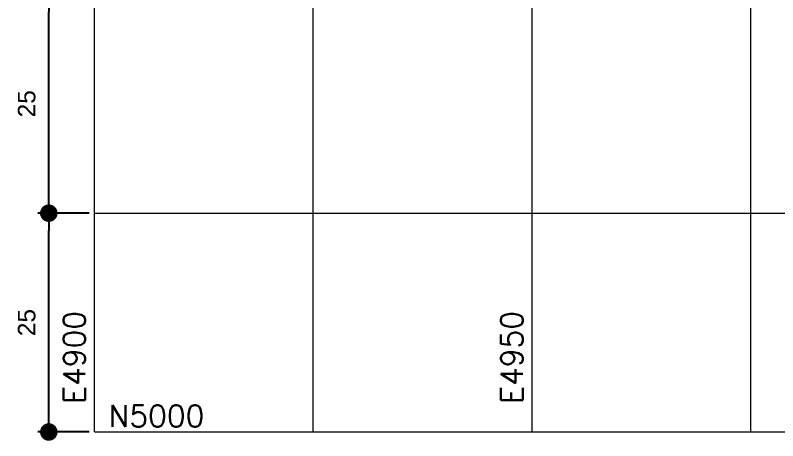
# Model space of a CAD drawing. Header units: metres. Extents: x 750 to 3116, y -341 to 1465.
# Drawn here: x 1484.5 to 1571.6, y -85.1 to -36.5 of the extents above; entities that cross this region are included whole.
import ezdxf

# ---------------------------------------------------------------- set-up
doc = ezdxf.new("R2010")
doc.units = ezdxf.units.M
doc.layers.add('grid', color=252, linetype='Continuous', lineweight=5)
doc.layers.add('S-DIM', color=30, linetype='Continuous', lineweight=13)
doc.layers.add('Text', color=7, linetype='Continuous')
doc.styles.add('simp', font='simplex.shx', dxfattribs={"width": 0.85, "height": 1})
doc.styles.get("Standard").update_dxf_attribs({"font": 'arial.ttf'})
doc.dimstyles.new('ISO-25', dxfattribs={"dimtxt": 2, "dimasz": 2, "dimexe": 1.25, "dimexo": 0.625, "dimgap": 1.5, "dimtad": 1, "dimtxsty": 'Standard', "dimblk": 'DOT', "dimcen": 1.5, "dimadec": 0, "dimazin": 0, "dimtfac": 1, "dimtmove": 0, "dimatfit": 3, "dimfxl": 0, "dimarcsym": 0})

# ---------------------------------------------------------------- blocks, each defined once
blk = doc.blocks.new('_Dot')
at = {"color": 0, "linetype": 'ByBlock', "lineweight": -2}
blk.add_line((-0.5, 0), (-1, 0), dxfattribs=at)
at = {"color": 0, "linetype": 'ByBlock', "const_width": 0.5}
blk.add_lwpolyline([(-0.25, 0, 1), (0.25, 0, 1)], format="xyb", close=True, dxfattribs=at)
blk = doc.blocks.new('*D152')
at = {"layer": 'Defpoints', "color": 0, "transparency": 16777216}
for p in [(1488.294, -59.133), (1493.528, -59.133), (1493.528, -84.133)]:
    blk.add_point(p, dxfattribs=at)
at = {"layer": 'S-DIM', "color": 0, "lineweight": -2, "transparency": 16777216}
for p, q in [((1492.903, -59.133), (1487.044, -59.133)), ((1488.294, -82.133), (1488.294, -61.133)), ((1492.903, -84.133), (1487.044, -84.133))]:
    blk.add_line(p, q, dxfattribs=at)
at = {"layer": 'S-DIM', "color": 0, "lineweight": -2, "transparency": 16777216, "xscale": 2, "yscale": 2, "zscale": 2}
for p, rotation in [((1488.294, -59.133), 90), ((1488.294, -84.133), 270)]:
    blk.add_blockref('_Dot', p, dxfattribs=dict(at, rotation=rotation))
at = {"layer": 'S-DIM', "color": 0, "transparency": 16777216, "insert": (1485.773, -71.633), "char_height": 2, "attachment_point": 5, "rotation": 90}
blk.add_mtext('25', dxfattribs=at)
blk = doc.blocks.new('*D153')
at = {"layer": 'Defpoints', "color": 0, "transparency": 16777216}
for p in [(1488.294, -34.133), (1493.528, -34.133), (1493.528, -59.133)]:
    blk.add_point(p, dxfattribs=at)
at = {"layer": 'S-DIM', "color": 0, "lineweight": -2, "transparency": 16777216}
for p, q in [((1492.903, -34.133), (1487.044, -34.133)), ((1488.294, -57.133), (1488.294, -36.133)), ((1492.903, -59.133), (1487.044, -59.133))]:
    blk.add_line(p, q, dxfattribs=at)
at = {"layer": 'S-DIM', "color": 0, "lineweight": -2, "transparency": 16777216, "xscale": 2, "yscale": 2, "zscale": 2}
for p, rotation in [((1488.294, -34.133), 90), ((1488.294, -59.133), 270)]:
    blk.add_blockref('_Dot', p, dxfattribs=dict(at, rotation=rotation))
at = {"layer": 'S-DIM', "color": 0, "transparency": 16777216, "insert": (1485.773, -46.633), "char_height": 2, "attachment_point": 5, "rotation": 90}
blk.add_mtext('25', dxfattribs=at)

msp = doc.modelspace()

# ---------------------------------------------------------------- linework, layer by layer
at = {"layer": 'grid', "color": 252}
for points in [[(1493.528, -84.133), (1493.528, 115.867)], [(1518.528, -84.133), (1518.528, 115.867)], [(1543.528, -84.133), (1543.528, 115.867)], [(1568.528, -84.133), (1568.528, 115.867)], [(1493.528, -59.133), (1743.528, -59.133)], [(1493.528, -84.133), (1743.528, -84.133)]]:
    msp.add_lwpolyline(points, dxfattribs=at)

# ---------------------------------------------------------------- texts
at = {"layer": 'Text', "color": 30, "true_color": 0xf26722, "style": 'simp'}
for s, p in [('E4900', (1492.467, -80.91)), ('E4950', (1542.467, -80.91))]:
    msp.add_text(s, height=2.5, rotation=90, dxfattribs=at).set_placement(p)
msp.add_text('N5000', height=2.5, dxfattribs=at).set_placement((1495.148, -83.552))

# ---------------------------------------------------------------- dimensions: what is measured, and where the dimension line sits
at = {"layer": 'S-DIM', "color": 30, "true_color": 0xf26722}
for base, p1, p2, picture, middle in [((1488.294, -34.133), (1493.528, -59.133), (1493.528, -34.133), '*D153', (1485.773, -46.633)), ((1488.294, -59.133), (1493.528, -84.133), (1493.528, -59.133), '*D152', (1485.773, -71.633))]:
    dim = msp.add_linear_dim(base=base, p1=p1, p2=p2, angle=90, dimstyle='ISO-25', dxfattribs=at)
    dim.commit()
    dim.dimension.update_dxf_attribs({"geometry": picture, "text_midpoint": middle})

doc.saveas('drawing.dxf')
